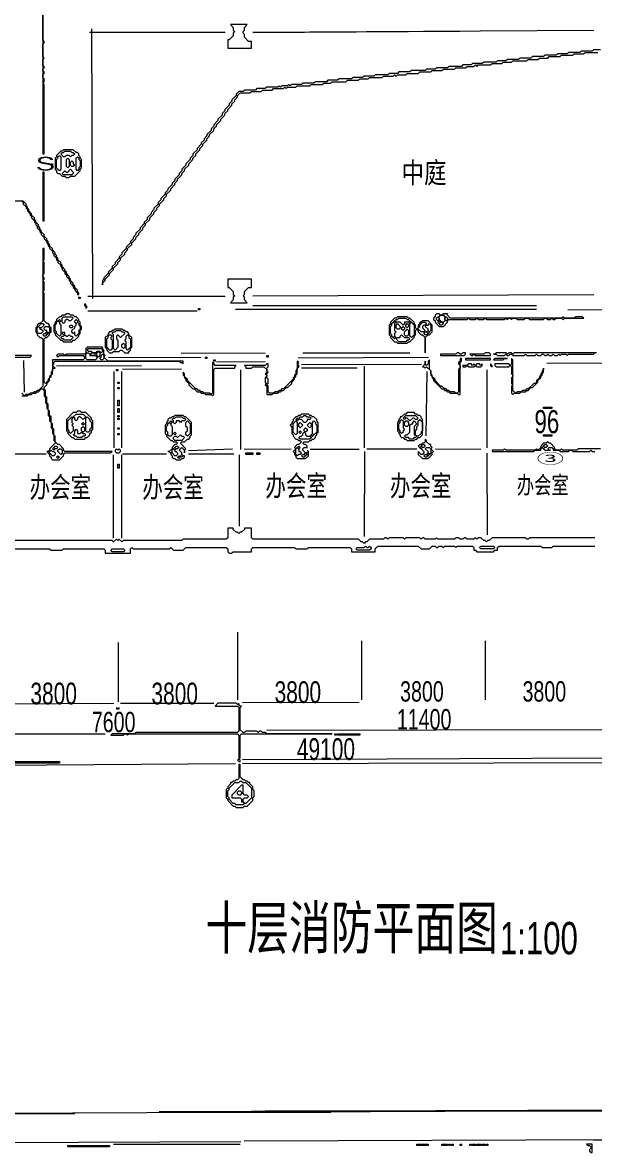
# Model space of a CAD drawing. Extents: x 10 to 1971, y 11 to 1392.
# Drawn here: x 678 to 1089, y 11 to 823 of the extents above; entities that cross this region are included whole.
import ezdxf

# ---------------------------------------------------------------- set-up
doc = ezdxf.new("R2010")
doc.units = 0
for name, color, linetype, lineweight in [('OCR_TEXT', 6, 'Continuous', 0), ('TRACE_CURVE', 6, 'Continuous', 0), ('TRACE_STRAIGHT', 5, 'Continuous', 0), ('TRACE_TEXT_SYMBOL', 6, 'Continuous', 0)]:
    doc.layers.add(name, color=color, linetype=linetype, lineweight=lineweight)
doc.styles.add('wqy-unicode', font='wqy-unicode.lff')

msp = doc.modelspace()

# ---------------------------------------------------------------- linework, layer by layer
at = {"layer": 'TRACE_CURVE', "color": 6}
for points in [[(692, 830), (692, 729), (693, 729), (693, 779), (692, 780), (693, 781), (693, 783), (692, 784), (692, 786), (693, 787), (693, 788), (692, 789), (692, 790), (693, 791), (693, 792), (692, 793), (692, 797), (693, 798), (692, 799), (692, 808), (693, 809), (693, 810)], [(693, 810), (692, 811), (692, 829)], [(1093, 804), (1088, 804), (1087, 803), (1079, 803), (1078, 802), (1070, 802), (1069, 801), (1062, 801), (1061, 800), (1053, 800), (1052, 799), (1044, 799), (1043, 798), (1035, 798), (1034, 797), (1026, 797), (1025, 796), (1019, 796), (1018, 795), (1009, 795), (1008, 794), (1001, 794), (1000, 793), (994, 793), (993, 792), (984, 792), (983, 791), (975, 791), (974, 790), (968, 790), (967, 789), (957, 789), (956, 788), (948, 788), (947, 787), (941, 787), (940, 786), (931, 786), (930, 785), (923, 785), (922, 784), (915, 784), (914, 783), (905, 783), (904, 782), (897, 782), (896, 781), (888, 781), (887, 780), (879, 780), (878, 779), (871, 779), (870, 778)], [(911, 782), (919, 782), (920, 783), (926, 783), (927, 784), (936, 784), (937, 785), (944, 785), (945, 786), (946, 785), (947, 786), (953, 786), (954, 787), (962, 787), (963, 788), (971, 788), (972, 789), (979, 789), (980, 790), (988, 790), (989, 791), (996, 791), (997, 792), (1002, 792), (1003, 793), (1004, 792), (1005, 793), (1014, 793), (1015, 794), (1022, 794), (1023, 795), (1029, 795), (1030, 796), (1040, 796), (1041, 797), (1048, 797), (1049, 798), (1055, 798), (1056, 799), (1064, 799), (1065, 800), (1073, 800), (1074, 801), (1081, 801), (1082, 802), (1091, 802)], [(779, 697), (781, 699), (781, 700), (784, 703), (784, 704), (787, 707), (787, 708), (789, 710), (789, 711), (792, 714), (792, 715), (794, 717), (794, 718), (797, 721), (797, 722), (800, 725), (800, 726), (802, 728), (802, 729), (805, 732), (805, 733), (807, 735), (807, 736), (810, 739), (810, 740), (812, 742), (812, 743), (815, 746), (815, 747), (817, 749), (817, 750), (820, 753), (820, 754), (823, 757), (823, 758), (825, 760), (825, 761), (828, 764), (828, 765), (830, 767), (830, 768), (832, 770), (832, 771), (834, 773), (841, 773), (842, 774), (849, 774), (850, 775), (857, 775), (858, 776), (865, 776), (866, 777), (867, 776), (868, 777), (874, 777), (875, 778), (884, 778), (885, 779), (893, 779), (894, 780), (899, 780), (900, 781), (910, 781), (911, 782)], [(870, 778), (869, 779), (868, 778), (864, 778), (863, 777), (862, 778), (861, 777), (853, 777), (852, 776), (846, 776), (845, 775), (837, 775), (836, 774), (833, 774), (831, 772), (831, 771), (828, 768), (828, 767), (826, 765), (826, 764), (823, 761), (823, 760), (821, 758), (821, 757), (818, 754), (818, 753), (815, 750), (815, 749), (813, 747), (813, 746), (810, 743), (810, 742), (808, 740), (808, 739), (806, 737), (806, 736), (803, 733), (803, 732), (800, 729), (800, 728), (798, 726), (798, 725), (795, 722), (795, 721), (792, 718), (792, 717), (790, 715), (790, 714), (787, 711), (787, 710), (785, 708), (785, 707), (782, 704), (782, 703), (780, 701), (780, 700), (777, 697), (777, 696), (775, 694), (775, 693), (772, 690), (772, 689), (770, 687), (770, 686)], [(714, 635), (714, 636), (712, 638), (712, 639), (711, 640), (711, 641), (709, 643), (709, 644), (708, 645), (708, 646), (706, 648), (706, 649), (705, 650), (705, 651), (703, 653), (703, 654), (702, 655), (702, 656), (701, 657), (701, 658), (699, 660), (699, 661), (697, 663), (697, 664), (696, 665), (696, 666), (695, 667), (695, 668), (693, 670), (693, 671), (691, 673), (691, 674), (690, 675), (690, 676), (689, 677), (689, 678), (687, 680), (687, 681), (686, 682), (686, 683), (684, 685), (684, 686), (682, 688), (682, 689), (681, 690), (681, 691), (680, 692), (680, 693), (678, 695), (671, 695)], [(677, 695), (678, 694), (678, 693), (680, 691), (680, 690), (681, 689), (681, 688), (683, 686), (683, 685), (684, 684), (684, 683), (686, 681), (686, 680), (687, 679), (687, 678), (688, 677), (688, 676), (690, 674), (690, 673), (691, 672), (691, 671), (693, 669), (693, 668), (695, 666), (695, 665), (696, 664), (696, 663), (697, 662), (697, 661), (699, 659), (699, 658), (700, 657), (700, 656), (702, 654), (702, 653), (703, 652), (703, 651), (705, 649), (705, 648), (706, 647), (706, 646), (708, 644), (708, 643), (709, 642), (709, 641), (711, 639), (711, 638), (712, 637), (712, 636), (714, 634), (714, 633), (715, 632), (715, 631), (717, 629), (717, 628), (718, 628), (718, 629), (717, 630), (717, 631), (715, 633), (715, 634), (714, 635)], [(770, 686), (767, 683), (767, 682), (765, 680), (765, 679), (762, 676), (762, 675), (759, 672), (759, 671), (757, 669), (757, 668), (755, 666), (755, 665), (752, 662), (752, 661), (749, 658), (749, 657), (747, 655), (747, 654), (744, 651), (744, 650), (742, 648), (742, 647), (739, 644), (739, 643), (736, 640), (736, 639), (735, 638), (735, 635), (735, 636), (737, 638), (737, 639), (740, 642), (740, 643), (743, 646), (743, 647), (746, 650), (746, 651), (748, 653), (748, 654), (751, 657), (751, 658), (753, 660), (753, 661), (756, 664), (756, 665), (759, 668), (759, 669), (761, 671), (761, 672), (764, 675), (764, 676), (766, 678), (766, 679), (769, 682), (769, 683), (772, 686), (772, 687), (774, 689), (774, 690), (776, 692), (776, 693), (779, 696), (779, 697)], [(692, 661), (692, 609), (690, 607), (689, 607), (688, 606), (688, 605), (687, 604), (687, 601), (688, 600), (688, 599), (690, 597), (691, 597), (692, 596), (692, 562), (689, 559), (688, 559), (687, 558), (686, 558), (685, 557), (683, 557), (682, 556), (680, 556), (679, 555), (677, 557)], [(704, 584), (721, 584), (722, 583), (722, 582), (721, 581), (699, 581), (699, 573), (698, 572), (698, 570), (697, 569), (697, 568), (696, 567), (696, 566), (694, 564), (693, 565), (693, 596), (694, 597), (695, 597), (697, 599), (697, 600), (698, 601), (698, 604), (697, 605), (697, 606), (696, 607), (695, 607), (693, 609), (693, 629), (692, 630), (693, 631), (693, 637), (692, 638), (693, 639), (693, 640), (692, 641), (692, 642), (693, 643), (693, 651), (692, 652), (693, 653), (693, 661), (692, 661)], [(707, 513), (708, 514), (741, 514), (742, 515), (708, 515), (707, 516), (707, 517), (704, 520), (703, 520), (701, 522), (701, 526), (700, 527), (700, 531), (699, 532), (699, 535), (698, 536), (698, 540), (697, 541), (697, 544), (696, 545), (696, 549), (695, 550), (695, 554), (694, 555), (694, 559), (693, 560), (693, 561), (695, 563), (695, 564), (697, 566), (697, 568), (698, 569), (698, 570), (699, 571), (699, 574), (700, 575), (701, 575), (699, 577), (700, 578), (700, 579), (701, 580), (790, 580), (791, 579), (792, 579), (793, 578), (793, 580), (739, 580), (736, 583), (737, 584), (736, 585), (736, 588), (735, 589), (735, 590), (724, 590), (723, 589), (723, 586), (722, 585), (709, 585), (708, 584), (707, 585), (703, 585), (702, 584), (703, 583), (704, 584)], [(677, 555), (681, 555), (682, 556), (684, 556), (685, 557), (687, 557), (688, 558), (689, 558), (691, 560), (692, 560), (693, 559), (693, 555), (694, 554), (694, 550), (695, 549), (695, 546), (696, 545), (696, 541), (697, 540), (697, 537), (698, 536), (698, 532), (699, 531), (699, 528), (700, 527), (700, 523), (701, 522), (701, 521), (697, 517), (697, 516), (696, 515), (695, 515), (697, 513), (697, 512), (698, 511), (698, 510), (699, 509), (704, 509), (707, 512), (707, 513)], [(995, 453), (994, 452), (992, 452), (991, 453), (989, 453), (988, 452), (976, 452), (975, 453), (974, 452), (967, 452), (966, 453), (965, 453), (964, 452), (963, 453), (953, 453), (952, 452), (951, 453), (941, 453), (940, 452), (939, 453), (938, 453), (937, 452), (927, 452), (925, 450), (924, 450), (923, 449), (922, 450), (921, 450), (919, 452), (843, 452), (842, 453), (842, 460), (837, 460), (837, 459), (835, 457), (834, 457), (833, 456), (832, 457), (831, 457), (829, 459), (829, 460), (825, 460), (825, 453), (824, 452), (793, 452), (792, 451), (750, 451), (749, 450), (747, 452), (746, 451), (745, 452), (743, 450), (742, 451), (668, 451)], [(668, 445), (697, 445), (698, 444), (706, 444), (707, 445), (736, 445), (737, 444), (737, 442), (755, 442), (755, 445), (756, 446), (757, 445), (783, 445), (784, 446), (786, 444), (793, 444), (795, 446), (824, 446), (825, 445), (825, 443), (826, 442), (828, 442), (829, 443), (842, 443), (842, 445), (843, 446), (873, 446), (874, 445), (882, 445), (883, 446), (913, 446), (914, 445), (914, 443), (931, 443), (931, 445), (933, 447), (962, 447), (964, 445), (970, 445), (972, 447), (974, 447), (975, 446), (976, 446), (977, 447), (979, 447), (980, 446), (981, 447), (988, 447), (989, 446), (990, 447), (1001, 447), (1002, 446), (1002, 444), (1003, 444), (1004, 443), (1016, 443)], [(1089, 453), (1042, 453), (1041, 452), (1040, 452), (1039, 453), (1015, 453), (1013, 451), (1012, 451), (1011, 450), (1010, 451), (1009, 451), (1007, 453), (1005, 453), (1004, 452), (1003, 453), (1002, 452), (997, 452), (996, 453), (995, 453)], [(1016, 443), (1017, 444), (1019, 444), (1019, 446), (1020, 447), (1050, 447), (1051, 446), (1058, 446), (1059, 447), (1089, 447)]]:
    msp.add_lwpolyline(points, dxfattribs=at)
for points in [[(688, 604), (689, 605), (690, 604), (690, 603), (691, 603), (692, 602), (692, 601), (691, 600), (689, 600), (688, 601)], [(691, 607), (692, 607), (693, 606), (691, 604), (690, 604), (689, 605)], [(693, 604), (694, 605), (696, 605), (697, 604), (697, 601), (696, 600), (695, 601), (695, 602), (694, 602), (693, 603)], [(692, 599), (693, 600), (694, 600), (695, 599), (694, 598), (693, 598)], [(694, 600), (695, 601), (696, 600), (695, 599)], [(723, 585), (724, 586), (725, 586), (726, 585), (726, 584), (730, 584), (731, 583), (731, 582), (730, 581), (724, 581), (723, 582)], [(724, 588), (725, 589), (734, 589), (735, 588), (735, 587), (734, 586), (733, 587), (731, 587), (730, 586), (728, 586), (727, 587), (725, 587)], [(726, 585), (727, 586), (729, 586), (730, 585), (729, 584), (727, 584)], [(731, 586), (732, 587), (733, 586), (733, 584), (732, 583), (731, 584)], [(734, 584), (735, 585), (736, 584), (736, 582), (735, 581), (734, 581), (733, 582), (734, 583)], [(697, 515), (698, 516), (699, 515), (700, 515), (701, 514), (701, 513), (700, 512), (699, 512), (697, 514)], [(699, 517), (700, 518), (701, 517), (700, 516)], [(700, 518), (701, 519), (702, 519), (703, 518), (702, 517), (701, 517)], [(702, 511), (703, 512), (704, 511), (703, 510)], [(703, 516), (704, 517), (705, 517), (706, 516), (706, 514), (705, 513), (703, 515)], [(923, 446), (924, 447), (925, 446), (926, 446), (927, 447), (928, 446), (928, 445), (927, 444), (918, 444), (917, 445), (918, 446)], [(1006, 446), (1007, 447), (1016, 447), (1017, 446), (1016, 445), (1007, 445)], [(741, 444), (742, 445), (750, 445), (751, 444), (750, 443), (742, 443)]]:
    msp.add_lwpolyline(points, close=True, dxfattribs=at)
at = {"layer": 'TRACE_STRAIGHT', "color": 5}
for p, q in [((725.62, 816.63), (823.12, 816.55)), ((727.14, 818.89), (727.71, 625.13)), ((843.11, 816.69), (1088.12, 817.97)), ((843.14, 816.33), (991.91, 817.43)), ((724.37, 626.68), (823.12, 626.72)), ((843.11, 627.02), (1088.12, 627.91)), ((843, 620), (1047, 620)), ((1069.37, 616.96), (1218.13, 618.16)), ((724.37, 616.13), (803.13, 616.1)), ((830.62, 617.29), (1046.88, 617.32)), ((791.61, 585.76), (851.88, 585.97)), ((879, 586), (956, 586)), ((678.12, 580.42), (678.8, 557.64)), ((701.87, 576.67), (763.13, 576.87)), ((739.38, 582.78), (805.63, 582.64)), ((816.88, 579.64), (851.88, 579.77)), ((875.63, 582.42), (969.38, 582.85)), ((878.12, 577.62), (964.37, 577.86)), ((1054.37, 578.5), (1143.12, 578.97)), ((743.03, 572.63), (743.04, 517.62)), ((748.58, 572.63), (748.58, 517.62)), ((749.38, 574.34), (791.88, 574.52)), ((834.37, 516.37), (834.4, 573.87)), ((878.12, 575.29), (918.13, 575.29)), ((923.41, 517.62), (923.42, 576.37)), ((967.73, 526.38), (968.43, 572.62)), ((1011.23, 573.88), (1011.28, 517.63)), ((661.87, 513.44), (694.38, 513.37)), ((742.94, 452.63), (742.98, 512.63)), ((748.57, 512.63), (748.6, 452.63)), ((749.37, 513.43), (780.89, 513.39)), ((796.85, 515.87), (828.41, 516.93)), ((796.87, 513.39), (829.38, 513.45)), ((833.43, 461.38), (833.44, 512.63)), ((836.87, 516.78), (870.63, 516.89)), ((884.38, 516.84), (919.38, 516.84)), ((923.37, 453.87), (923.48, 515.12)), ((925, 517), (961, 517)), ((974.37, 516.88), (1006.88, 516.81)), ((1011.34, 513.88), (1011.39, 455.13)), ((832.01, 385.13), (832.07, 336.37)), ((746.2, 377.63), (746.28, 335.13)), ((921.05, 378.88), (921.12, 336.37)), ((1010.12, 378.88), (1010.16, 336.37)), ((660.62, 333.64), (743.12, 334.18)), ((748, 334), (815, 334)), ((835.62, 334.62), (919.38, 334.9)), ((661, 312), (737, 312)), ((853.12, 314.71), (1096.88, 315.03)), ((835.62, 293.62), (1095.63, 294.66)), ((660.63, 289.42), (830.63, 290.65)), ((835.62, 290.61), (1208.13, 291.75)), ((420.63, 37.98), (1088.14, 41.23)), ((775.62, 40.52), (1783.12, 43.61)), ((852, 41), (916, 41)), ((942, 41), (1253, 41)), ((659, 39), (715, 39)), ((791, 40), (899, 40)), ((330.62, 16.86), (834.38, 18.84)), ((743, 17), (834, 17)), ((836.87, 19.22), (1328.13, 20.99)), ((1088, 20), (1141, 20))]:
    msp.add_line(p, q, dxfattribs=at)
at = {"layer": 'TRACE_TEXT_SYMBOL', "color": 6}
for points in [[(827, 822), (829, 820), (829, 818), (830, 817), (829, 816), (829, 814), (826, 811), (825, 811), (825, 805), (842, 805), (842, 810), (840, 810), (837, 813), (837, 815), (836, 816), (836, 817), (837, 818), (837, 820), (839, 822)], [(707, 732), (706, 731), (705, 731), (702, 728), (702, 727), (701, 726), (701, 718), (702, 717), (702, 716), (703, 715), (704, 715), (706, 713), (708, 713), (709, 712), (711, 712), (712, 713), (715, 713), (719, 717), (719, 718), (720, 719), (720, 725), (719, 726), (719, 727), (718, 728), (718, 729), (717, 730), (716, 730), (714, 732)], [(703, 727), (704, 728), (705, 727), (705, 718), (704, 717), (702, 719), (702, 725), (703, 726)], [(707, 730), (708, 731), (712, 731), (713, 730), (714, 730), (715, 729), (714, 728), (713, 728), (712, 727), (711, 728), (709, 728), (708, 727), (707, 727), (705, 729), (706, 730)], [(709, 725), (710, 726), (711, 725), (711, 720), (710, 719), (709, 720)], [(712, 723), (713, 724), (714, 723), (714, 722), (715, 721), (714, 720), (713, 720), (712, 721)], [(716, 726), (717, 727), (718, 726), (718, 725), (719, 724), (719, 720), (718, 719), (718, 718), (717, 717), (716, 718)], [(692, 716), (692, 681), (693, 681), (693, 716)], [(698, 722), (699, 722), (699, 721), (698, 721)], [(712, 718), (714, 716), (714, 715), (713, 714), (707, 714), (706, 715), (708, 717), (709, 716), (710, 716)], [(825, 639), (825, 633), (826, 633), (829, 630), (829, 628), (830, 627), (829, 626), (829, 624), (827, 622), (839, 622), (837, 624), (837, 626), (836, 627), (837, 628), (837, 630), (840, 633), (842, 633), (842, 639)], [(718, 626), (719, 626), (719, 625), (718, 625)], [(722, 621), (722, 620), (723, 619), (723, 618), (724, 619), (723, 620), (723, 621)], [(804, 618), (805, 618), (805, 617), (804, 617)], [(709, 614), (708, 613), (706, 613), (705, 612), (704, 612), (702, 610), (702, 609), (701, 608), (701, 607), (700, 606), (700, 601), (701, 600), (701, 599), (705, 595), (706, 595), (707, 594), (713, 594), (714, 595), (715, 595), (718, 598), (718, 599), (719, 600), (719, 602), (720, 603), (720, 605), (719, 606), (719, 608), (718, 609), (718, 610), (716, 612), (715, 612), (714, 613), (712, 613), (711, 614)], [(703, 609), (704, 610), (705, 609), (704, 608)], [(706, 611), (707, 612), (713, 612), (714, 611), (712, 609), (711, 609), (710, 610), (709, 610), (708, 609), (708, 608), (707, 607), (706, 608)], [(715, 609), (716, 610), (717, 609), (717, 608), (716, 607), (715, 608)], [(947, 612), (946, 611), (945, 611), (942, 608), (942, 607), (941, 606), (941, 599), (942, 598), (942, 597), (945, 594), (946, 594), (947, 593), (954, 593), (955, 594), (956, 594), (959, 597), (959, 598), (960, 599), (960, 602), (961, 603), (962, 602), (962, 601), (964, 599), (965, 599), (967, 597), (967, 586), (967, 597), (969, 599), (970, 599), (972, 601), (972, 606), (969, 609), (965, 609), (964, 608), (963, 608), (963, 607), (962, 606), (962, 604), (961, 603), (960, 604), (960, 606), (959, 607), (959, 608), (956, 611), (955, 611), (954, 612)], [(947, 610), (948, 611), (953, 611), (954, 610), (955, 610), (956, 609), (955, 608), (952, 608), (952, 607), (951, 606), (949, 608), (946, 608), (945, 609), (946, 610)], [(975, 614), (974, 613), (974, 612), (973, 611), (973, 610), (974, 609), (974, 608), (977, 605), (980, 605), (983, 608), (983, 609), (984, 610), (997, 610), (998, 611), (999, 610), (1003, 610), (1004, 611), (1005, 610), (1009, 610), (1010, 611), (1011, 610), (1024, 610), (1025, 611), (1026, 610), (1027, 611), (1028, 611), (1029, 610), (1030, 611), (1032, 611), (1033, 610), (1038, 610), (1039, 611), (1041, 611), (1042, 610), (1052, 610), (1053, 611), (1054, 611), (1055, 610), (1057, 610), (1058, 611), (1059, 610), (1060, 610), (1061, 611), (1065, 611), (1066, 610), (1067, 611), (1081, 611), (1080, 612), (1075, 612), (1074, 611), (1067, 611), (1066, 612), (1065, 611), (985, 611), (983, 613), (983, 614), (980, 614), (979, 613), (978, 613), (977, 614)], [(975, 611), (976, 612), (977, 611), (977, 610), (976, 609), (975, 610)], [(977, 612), (978, 613), (980, 613), (981, 612), (981, 609), (980, 608), (979, 608), (977, 610)], [(981, 611), (982, 612), (983, 611), (983, 610), (982, 609), (981, 610)], [(702, 608), (703, 609), (704, 608), (704, 607), (705, 606), (705, 599), (704, 598), (702, 600), (702, 601), (701, 602), (701, 606), (702, 607)], [(711, 605), (712, 606), (713, 606), (714, 605), (713, 604), (712, 604)], [(716, 607), (717, 608), (718, 607), (718, 606), (719, 605), (719, 603), (718, 602), (718, 600), (716, 598), (715, 599), (715, 601), (714, 600), (713, 601), (713, 602), (715, 604), (715, 605), (716, 606)], [(744, 603), (743, 602), (742, 602), (741, 601), (740, 601), (739, 600), (739, 599), (737, 597), (737, 590), (738, 589), (738, 588), (740, 586), (742, 586), (743, 587), (747, 587), (748, 588), (749, 588), (751, 586), (754, 586), (754, 587), (755, 588), (755, 589), (756, 590), (756, 597), (754, 599), (754, 600), (753, 601), (752, 601), (751, 602), (750, 602), (749, 603)], [(744, 601), (745, 602), (748, 602), (749, 601), (750, 601), (751, 600), (748, 597), (746, 599), (745, 598), (745, 596), (746, 595), (746, 590), (744, 588), (743, 589), (743, 599), (742, 600), (743, 601)], [(943, 607), (944, 608), (945, 607), (945, 602), (946, 601), (945, 600), (945, 598), (944, 597), (943, 598), (943, 599), (942, 600), (942, 605), (943, 606)], [(944, 608), (945, 609), (946, 608), (945, 607)], [(946, 606), (947, 607), (949, 605), (949, 604), (948, 603), (947, 603), (946, 604)], [(950, 604), (951, 605), (952, 604), (952, 603), (951, 602), (950, 603)], [(954, 603), (955, 602), (955, 599), (954, 598), (953, 598), (952, 599), (952, 601)], [(953, 606), (954, 607), (955, 606), (955, 605), (954, 604), (953, 605)], [(955, 608), (956, 609), (957, 608), (956, 607)], [(956, 607), (957, 608), (959, 606), (959, 599), (957, 597), (956, 598)], [(965, 608), (967, 608), (968, 607), (967, 606), (966, 606), (965, 605), (965, 604), (967, 602), (966, 601), (964, 601), (962, 603), (962, 604), (963, 605), (963, 606)], [(969, 606), (970, 607), (971, 606), (971, 602), (970, 601), (969, 602), (969, 603), (967, 605), (968, 606)], [(968, 601), (969, 602), (970, 601), (969, 600)], [(976, 608), (977, 609), (978, 608), (977, 607)], [(977, 607), (978, 608), (979, 608), (980, 607), (979, 606), (978, 606)], [(707, 598), (708, 599), (709, 598), (710, 598), (711, 599), (712, 598), (713, 598), (714, 597), (712, 595), (708, 595), (707, 596), (706, 596), (705, 597), (706, 598)], [(706, 600), (707, 601), (708, 600), (707, 599)], [(739, 598), (740, 599), (741, 599), (742, 598), (741, 597), (741, 596), (742, 595), (742, 589), (741, 588), (740, 588), (738, 590), (738, 596), (739, 597)], [(752, 598), (753, 599), (754, 598), (754, 597), (755, 596), (755, 590), (753, 588), (752, 589), (752, 594), (751, 595), (752, 596)], [(944, 597), (945, 598), (946, 597), (945, 596)], [(949, 598), (950, 599), (952, 597), (955, 597), (956, 596), (955, 595), (954, 595), (953, 594), (948, 594), (946, 596), (947, 597), (949, 597)], [(966, 600), (967, 601), (968, 601), (969, 600), (968, 599), (967, 599)], [(749, 592), (750, 593), (751, 592), (751, 590), (750, 589), (749, 590)], [(990, 586), (989, 585), (978, 585), (978, 584), (995, 584), (996, 585), (996, 586), (994, 586), (993, 585), (992, 585), (991, 586)], [(1010, 586), (1009, 585), (999, 585), (1000, 584), (1001, 584), (1002, 585), (1003, 584), (1014, 584), (1014, 585), (1013, 586)], [(639, 584), (639, 583), (683, 583), (684, 584)], [(814, 579), (814, 557), (813, 556), (812, 557), (808, 557), (807, 558), (806, 558), (805, 559), (804, 559), (803, 560), (802, 560), (796, 566), (796, 567), (794, 569), (794, 571), (793, 572), (793, 570), (794, 569), (794, 568), (795, 567), (795, 566), (797, 564), (797, 563), (800, 560), (801, 560), (803, 558), (805, 558), (806, 557), (808, 557), (809, 556), (813, 556), (814, 555), (815, 556), (815, 574), (816, 575), (830, 575), (830, 576), (831, 577), (816, 577), (815, 578), (815, 579)], [(809, 583), (810, 583), (810, 582), (809, 582)], [(815, 581), (816, 581), (816, 580), (815, 580)], [(853, 584), (854, 584), (854, 583), (853, 583)], [(992, 582), (992, 580), (991, 579), (991, 578), (992, 577), (992, 575), (991, 574), (991, 558), (990, 557), (989, 557), (988, 558), (985, 558), (984, 559), (983, 559), (982, 560), (981, 560), (979, 562), (978, 562), (974, 566), (974, 567), (972, 569), (972, 570), (971, 571), (971, 573), (970, 574), (970, 581), (969, 580), (969, 578), (968, 577), (967, 578), (967, 580), (967, 578), (965, 576), (966, 576), (967, 575), (968, 576), (971, 573), (971, 570), (972, 569), (972, 568), (973, 567), (973, 566), (979, 560), (980, 560), (981, 559), (982, 559), (983, 558), (984, 558), (985, 557), (990, 557), (991, 556), (992, 556), (992, 579), (993, 580), (993, 582)], [(998, 578), (997, 577), (994, 577), (994, 576), (996, 576), (997, 577), (998, 576), (1002, 576), (1003, 577), (1004, 576), (1007, 576), (1008, 577), (1008, 578), (1007, 577), (1006, 578), (1004, 578), (1003, 577), (1002, 578), (1001, 577), (1000, 578)], [(996, 582), (996, 581), (1014, 581), (1014, 582)], [(1014, 578), (1014, 577), (1015, 576), (1015, 577)], [(1017, 582), (1016, 581), (1023, 581), (1024, 582), (1026, 582)], [(1029, 582), (1029, 578), (1028, 577), (1027, 578), (1017, 578), (1017, 577), (1018, 576), (1027, 576), (1028, 577), (1029, 576), (1029, 571), (1030, 570), (1030, 569), (1029, 568), (1029, 564), (1030, 563), (1029, 562), (1029, 557), (1030, 556), (1031, 557), (1035, 557), (1036, 558), (1039, 558), (1040, 559), (1041, 559), (1043, 561), (1044, 561), (1048, 565), (1048, 566), (1050, 568), (1050, 569), (1051, 570), (1051, 571), (1052, 572), (1052, 575), (1052, 574), (1051, 573), (1051, 572), (1050, 571), (1050, 570), (1049, 569), (1049, 568), (1047, 566), (1047, 565), (1046, 564), (1045, 564), (1041, 560), (1040, 560), (1039, 559), (1037, 559), (1036, 558), (1033, 558), (1032, 557), (1030, 559), (1030, 581)], [(745, 574), (746, 574), (746, 573), (745, 573)], [(746, 565), (747, 565), (747, 564), (746, 564)], [(746, 561), (747, 561), (747, 560), (746, 560)], [(746, 552), (747, 552), (747, 548), (746, 548)], [(746, 546), (747, 546), (747, 543), (746, 543)], [(1052, 547), (1058, 547), (1058, 546), (1052, 546)], [(717, 544), (716, 543), (714, 543), (709, 538), (709, 530), (710, 529), (710, 528), (713, 525), (714, 525), (715, 524), (722, 524), (723, 525), (724, 525), (726, 527), (726, 528), (727, 529), (727, 530), (728, 531), (728, 537), (727, 538), (727, 539), (723, 543), (720, 543), (719, 544)], [(712, 539), (713, 538), (713, 536), (714, 535), (713, 534), (714, 533), (714, 530), (712, 528), (711, 529), (711, 530), (710, 531), (710, 537)], [(712, 539), (713, 540), (714, 539), (713, 538)], [(716, 542), (721, 542), (723, 540), (721, 538), (719, 540), (718, 540), (717, 539), (717, 538), (716, 537), (715, 538), (715, 539), (714, 540)], [(723, 539), (724, 540), (726, 538), (726, 537), (727, 536), (727, 532), (726, 531), (726, 530), (725, 529), (724, 529), (723, 530)], [(746, 541), (747, 541), (747, 540), (746, 540)], [(746, 539), (747, 539), (747, 538), (746, 538)], [(787, 541), (786, 540), (785, 540), (784, 539), (783, 539), (782, 538), (782, 537), (781, 536), (781, 535), (780, 534), (780, 528), (781, 527), (781, 526), (784, 523), (785, 523), (786, 522), (788, 522), (789, 521), (788, 520), (787, 520), (785, 518), (785, 517), (783, 515), (782, 515), (783, 515), (784, 514), (784, 513), (785, 512), (785, 511), (786, 510), (787, 510), (788, 509), (791, 509), (792, 510), (793, 510), (794, 511), (794, 512), (793, 512), (792, 513), (792, 514), (790, 516), (792, 518), (794, 516), (794, 514), (794, 516), (795, 517), (791, 521), (792, 522), (794, 522), (796, 524), (797, 524), (798, 525), (798, 526), (799, 527), (799, 536), (795, 540), (794, 540), (793, 541)], [(783, 536), (784, 537), (785, 536), (784, 535)], [(787, 539), (788, 540), (792, 540), (793, 539), (794, 539), (795, 538), (794, 537), (792, 537), (791, 536), (790, 537), (788, 537), (788, 536), (787, 535), (786, 536), (786, 537), (785, 538), (786, 539)], [(795, 536), (796, 537), (798, 535), (798, 528), (796, 526), (795, 527), (795, 529), (796, 530), (796, 532), (795, 533)], [(878, 542), (877, 541), (876, 541), (875, 540), (874, 540), (872, 538), (872, 537), (871, 536), (871, 535), (870, 534), (871, 533), (871, 528), (872, 527), (872, 526), (874, 524), (875, 524), (876, 523), (877, 523), (878, 522), (876, 520), (875, 520), (873, 518), (874, 517), (872, 515), (873, 514), (873, 513), (874, 512), (874, 511), (875, 510), (881, 510), (883, 512), (883, 515), (882, 516), (883, 515), (882, 514), (881, 514), (879, 516), (879, 517), (880, 518), (882, 518), (882, 519), (881, 520), (880, 520), (879, 521), (880, 522), (883, 522), (884, 523), (885, 523), (886, 524), (887, 524), (888, 525), (888, 526), (889, 527), (889, 528), (890, 529), (890, 536), (889, 537), (889, 538), (887, 540), (886, 540), (885, 541), (884, 541), (883, 542)], [(874, 537), (875, 536), (875, 528), (874, 527), (872, 529), (872, 535)], [(874, 538), (875, 539), (876, 538), (875, 537)], [(879, 540), (880, 541), (881, 541), (882, 540), (884, 540), (885, 539), (884, 538), (882, 538), (882, 537), (881, 536), (880, 536), (878, 538), (877, 538), (876, 539), (877, 540)], [(886, 536), (887, 537), (888, 536), (888, 535), (889, 534), (889, 529), (887, 527), (886, 528)], [(954, 543), (953, 542), (952, 542), (950, 540), (949, 540), (949, 539), (948, 538), (948, 537), (947, 536), (947, 530), (948, 529), (948, 528), (949, 527), (949, 526), (950, 525), (951, 525), (952, 524), (953, 524), (954, 523), (959, 523), (960, 524), (961, 524), (962, 525), (963, 525), (965, 527), (965, 538), (964, 539), (964, 540), (963, 541), (962, 541), (961, 542), (960, 542), (959, 543)], [(949, 537), (950, 538), (951, 537), (951, 532), (952, 531), (951, 530), (951, 529), (950, 528), (949, 529), (949, 530), (948, 531), (948, 535), (949, 536)], [(951, 539), (952, 540), (953, 539), (952, 538)], [(952, 540), (953, 541), (960, 541), (962, 539), (961, 538), (960, 538), (959, 539), (958, 539), (956, 537), (954, 539), (953, 539)], [(958, 536), (959, 537), (961, 535), (959, 533), (959, 527), (960, 527), (961, 526), (960, 525), (959, 525), (958, 524), (956, 524), (955, 525), (953, 525), (952, 526), (953, 527), (954, 527), (956, 529), (956, 534), (957, 535), (958, 535)], [(952, 536), (953, 537), (954, 537), (955, 536), (955, 534), (954, 533), (953, 533), (952, 534)], [(962, 537), (963, 538), (965, 536), (965, 530), (964, 529), (964, 528), (962, 526), (961, 526), (960, 527), (960, 530), (961, 531), (961, 533), (962, 534)], [(715, 530), (716, 531), (717, 530), (717, 528), (719, 528), (720, 529), (721, 528), (722, 528), (723, 527), (722, 526), (721, 526), (720, 525), (717, 525), (716, 526), (715, 526), (714, 527), (715, 528)], [(720, 535), (721, 536), (722, 535), (721, 534)], [(720, 532), (721, 533), (722, 532), (722, 530), (721, 529), (720, 530)], [(746, 532), (747, 532), (747, 531), (746, 531)], [(782, 535), (783, 536), (784, 535), (784, 534), (785, 533), (785, 527), (784, 526), (783, 526), (782, 527), (782, 529), (781, 530), (781, 533), (782, 534)], [(786, 528), (787, 529), (788, 528), (787, 527)], [(876, 535), (877, 536), (879, 534), (877, 532), (876, 533)], [(876, 529), (877, 530), (878, 529), (877, 528)], [(879, 528), (880, 529), (881, 528), (881, 527), (882, 526), (884, 526), (885, 525), (884, 524), (877, 524), (876, 525), (877, 526), (878, 526), (879, 527)], [(880, 531), (881, 532), (882, 531), (882, 530), (881, 529), (880, 530)], [(884, 536), (885, 535), (885, 533), (884, 532), (882, 534)], [(746, 528), (747, 528), (747, 527), (746, 527)], [(791, 527), (792, 526), (793, 526), (794, 525), (792, 523), (787, 523), (786, 524), (786, 525), (787, 526), (788, 526), (789, 525)], [(884, 526), (885, 527), (886, 526), (885, 525)], [(885, 527), (886, 528), (887, 527), (886, 526)], [(967, 524), (967, 522), (966, 521), (965, 521), (964, 520), (963, 520), (962, 519), (966, 515), (966, 514), (965, 513), (964, 513), (962, 515), (962, 513), (965, 510), (969, 510), (972, 513), (972, 514), (973, 515), (971, 517), (972, 518), (971, 519), (971, 520), (970, 520), (968, 522), (968, 523)], [(964, 519), (965, 520), (966, 520), (967, 519), (966, 518), (965, 518)], [(1052, 527), (1058, 527), (1058, 526), (1052, 526)], [(1052, 519), (1053, 520), (1054, 520), (1055, 519), (1054, 518), (1053, 518)], [(745, 517), (744, 516), (744, 515), (745, 514), (747, 514), (748, 515), (748, 516), (747, 517), (746, 516)], [(785, 516), (786, 517), (787, 516), (787, 515), (788, 515), (789, 514), (789, 513), (788, 512), (787, 512), (785, 514)], [(786, 517), (787, 518), (788, 517), (787, 516)], [(787, 518), (788, 519), (789, 519), (790, 518), (789, 517), (788, 517)], [(789, 511), (790, 512), (791, 511), (790, 510)], [(791, 512), (792, 513), (793, 512), (792, 511)], [(838, 514), (843, 514), (843, 513), (838, 513)], [(846, 514), (848, 514), (848, 513), (846, 513)], [(874, 517), (875, 518), (876, 517), (876, 515), (877, 515), (878, 514), (877, 513), (876, 513), (875, 512), (874, 513)], [(875, 518), (876, 519), (877, 518), (876, 517)], [(878, 512), (879, 513), (880, 513), (881, 512), (880, 511), (879, 511)], [(880, 513), (881, 514), (882, 513), (881, 512)], [(963, 518), (964, 519), (965, 518), (964, 517)], [(966, 512), (967, 513), (968, 513), (969, 512), (968, 511), (967, 511)], [(967, 517), (968, 518), (970, 518), (971, 517), (971, 514), (970, 513), (969, 514), (969, 515)], [(968, 513), (969, 514), (970, 513), (969, 512)], [(1051, 518), (1052, 519), (1053, 518), (1052, 517)], [(746, 506), (747, 506), (747, 503), (746, 503)], [(818, 334), (816, 332), (832, 332), (833, 331), (833, 314), (832, 313), (759, 313), (758, 312), (742, 312), (741, 311), (750, 311), (751, 312), (752, 312), (753, 311), (754, 312), (832, 312), (833, 311), (833, 294), (832, 293), (833, 292), (834, 292), (834, 293), (833, 294), (834, 295), (834, 311), (835, 312), (900, 312), (853, 312), (852, 313), (850, 313), (849, 314), (848, 314), (847, 313), (846, 314), (838, 314), (837, 313), (836, 313), (834, 315), (834, 331), (835, 332), (834, 332), (833, 333), (833, 334), (832, 333), (831, 334)], [(745, 331), (745, 330), (747, 330), (747, 331), (746, 330)], [(902, 312), (903, 312), (903, 311), (902, 311)], [(904, 312), (920, 312), (920, 311), (904, 311)], [(660, 292), (704, 292), (704, 291), (660, 291)], [(833, 290), (833, 280), (832, 279), (831, 279), (830, 278), (829, 278), (828, 277), (827, 277), (827, 276), (825, 274), (825, 273), (824, 272), (824, 266), (825, 265), (825, 264), (829, 260), (830, 260), (831, 259), (836, 259), (837, 260), (839, 260), (843, 264), (843, 266), (844, 267), (844, 271), (843, 272), (843, 274), (841, 276), (841, 277), (840, 277), (839, 278), (838, 278), (837, 279), (836, 279), (834, 281), (834, 290)], [(833, 277), (834, 278), (835, 278), (836, 277), (838, 277), (842, 273), (842, 266), (838, 262), (837, 262), (836, 263), (836, 265), (837, 266), (839, 266), (840, 267), (839, 268), (837, 268), (836, 269), (836, 275), (835, 275), (828, 268), (828, 266), (834, 266), (835, 265), (835, 263), (836, 263), (837, 262), (836, 261), (831, 261), (830, 262), (829, 262), (826, 265), (826, 266), (825, 267), (825, 271), (826, 272), (826, 273), (830, 277)], [(832, 270), (833, 271), (834, 271), (835, 270), (835, 269), (834, 268), (833, 268), (832, 269)], [(961, 17), (969, 17), (969, 16), (961, 16)], [(979, 17), (983, 17), (983, 16), (979, 16)], [(984, 17), (985, 17), (985, 16), (984, 16)], [(986, 17), (987, 17), (987, 16), (986, 16)], [(992, 17), (993, 17), (993, 16), (992, 16)], [(999, 17), (1000, 17), (1000, 16), (999, 16)], [(1001, 17), (1003, 17), (1003, 16), (1001, 16)], [(1004, 17), (1007, 17), (1007, 16), (1004, 16)], [(1008, 17), (1010, 17), (1010, 16), (1008, 16)], [(1011, 17), (1012, 17), (1012, 16), (1011, 16)], [(1083, 17), (1084, 16), (1085, 16), (1086, 15), (1086, 14), (1085, 13), (1085, 12), (1086, 11), (1087, 11), (1087, 17)], [(710, 16), (740, 16), (740, 15), (710, 15)]]:
    msp.add_lwpolyline(points, close=True, dxfattribs=at)
for points in [[(1090, 586), (1031, 586), (1030, 585), (1029, 586), (1027, 586), (1026, 585), (1025, 586), (1018, 586), (1017, 585), (1016, 585), (1018, 585), (1019, 584), (1024, 584), (1025, 585), (1026, 584), (1027, 584), (1028, 585), (1029, 585), (1030, 584), (1038, 584), (1039, 585), (1040, 584), (1046, 584), (1047, 585), (1048, 584), (1050, 584), (1051, 585), (1052, 585), (1053, 584), (1054, 584), (1055, 585), (1056, 584), (1058, 584), (1059, 585), (1060, 584), (1062, 584), (1063, 585), (1064, 584), (1065, 585), (1068, 585), (1069, 584), (1070, 585), (1088, 585), (1089, 586)], [(875, 580), (875, 574), (874, 573), (874, 571), (873, 570), (873, 569), (872, 568), (872, 567), (865, 560), (864, 560), (863, 559), (862, 559), (861, 558), (859, 558), (858, 557), (855, 557), (854, 558), (854, 562), (853, 563), (854, 564), (854, 567), (853, 568), (853, 571), (854, 572), (853, 573), (853, 575), (854, 576), (854, 578), (853, 578), (852, 577), (837, 577), (838, 576), (838, 575), (842, 575), (843, 576), (851, 576), (853, 574), (853, 572), (852, 571), (853, 570), (853, 569), (852, 568), (852, 565), (853, 564), (852, 563), (853, 562), (853, 556), (857, 556), (858, 557), (861, 557), (862, 558), (863, 558), (864, 559), (865, 559), (867, 561), (868, 561), (871, 564), (871, 565), (873, 567), (873, 568), (874, 569), (874, 570), (875, 571), (875, 575)], [(875, 575), (876, 576), (876, 577), (875, 578), (876, 579), (875, 580)], [(1093, 517), (1077, 517), (1076, 516), (1066, 516), (1065, 517), (1064, 516), (1061, 516), (1060, 517), (1060, 518), (1057, 521), (1056, 521), (1055, 522), (1054, 521), (1052, 521), (1050, 519), (1050, 518), (1048, 516), (1047, 517), (1046, 516), (1025, 516), (1024, 517), (1023, 516), (1015, 516), (1015, 515), (1045, 515), (1046, 516), (1050, 516), (1050, 517), (1051, 518), (1053, 516), (1057, 516), (1056, 516), (1055, 517), (1056, 518), (1058, 518), (1059, 517), (1059, 516), (1063, 516), (1064, 515), (1070, 515), (1071, 516), (1072, 516), (1073, 515), (1085, 515), (1086, 516), (1087, 515), (1089, 515)]]:
    msp.add_lwpolyline(points, dxfattribs=at)

# ---------------------------------------------------------------- texts
at = {"layer": 'OCR_TEXT', "color": 6, "style": 'wqy-unicode'}
for s, height, width, p in [('S', 9.77, 1.587931, (687, 717.13)), ('中庭', 14.961, 0.790901, (950, 708.04)), ('96', 16.612, 0.72, (1045.5, 528.22)), ('③', 7.3, 1.989909, (1047, 506.32)), ('办会室', 15.026, 0.72, (682.58, 481.89)), ('办会室', 15.026, 0.72, (763.58, 481.89)), ('办会室', 15.026, 0.72, (852.08, 482.89)), ('办会室', 15.026, 0.72, (941.58, 482.89)), ('办会室', 12.654, 0.72, (1032.86, 484.59)), ('3800', 15.618, 0.72, (858.67, 334.21)), ('3800', 14.642, 0.72, (948.91, 335.2)), ('3800', 14.642, 0.72, (1036.91, 335.2)), ('3800', 15.618, 0.72, (683.17, 333.21)), ('3800', 15.618, 0.72, (770.17, 333.21)), ('7600', 14.642, 0.72, (727.33, 313.2)), ('11400', 14.642, 0.72, (946.6, 315.2)), ('49100', 15.618, 0.72, (874.69, 293.21)), ('十层消防平面图', 30.575, 0.72, (808.98, 157.35)), ('1:100', 23.276, 0.72, (1020.62, 153.47))]:
    msp.add_text(s, height=height, dxfattribs=dict(at, width=width)).set_placement(p)

doc.saveas('drawing.dxf')
